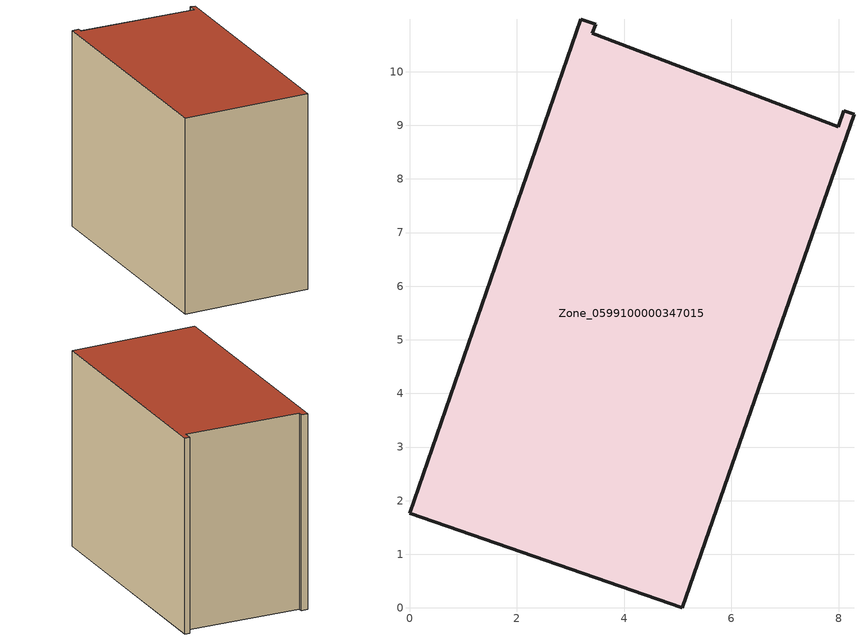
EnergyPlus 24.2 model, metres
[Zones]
Zone_0599100000347015
 floor ground (C_G): 0,1.77 3.19,10.98 3.47,10.88 3.41,10.72 8,8.98 8.1,9.27 8.29,9.21 5.09,0 z0
 wall outside (C_F): 3.19,10.98 0,1.77 5.09,0 8.29,9.21 8.1,9.27 8,8.98 3.41,10.72 3.47,10.88 3.19,10.98 z0:8.35
 roof outside (C_R): 8.29,9.21 8.1,9.27 8,8.98 3.41,10.72 3.47,10.88 3.19,10.98 0,1.77 5.09,0 z8.35
[BUILDING]
Pand.0599100000347015: North Axis=0; Terrain=City; Loads Convergence Tolerance Value=0.04; Temperature Convergence Tolerance Value=0.4; Solar Distribution=FullExterior; Maximum Number of Warmup Days=25; Minimum Number of Warmup Days=1
[Site:Location]
Rotterdam.The.Hague.AP_ZH_NLD Design_Conditions: Latitude=51.96; Longitude=4.45; Time Zone=1; Elevation=-4.5
[SITE:GROUNDTEMPERATURE:BUILDINGSURFACE]
18, 18, 18, 18, 18, 18, 18, 18, 18, 18, 18, 18
[MATERIAL] Thermal Absorptance=0.9; Solar Absorptance=0.7; Visible Absorptance=0.7
Name | Roughness | Thickness | Conductivity | Density | Specific Heat
G.TI.1992-2005 | MediumSmooth | 0.15 | 0.06 | 540 | 1210
F.TI.1992-2005 | Rough | 0.3 | 0.12 | 1920 | 840
R.TI.1992-2005 | MediumRough | 0.2 | 0.08 | 1500 | 1000
[CONSTRUCTION]
C_G: G.TI.1992-2005
C_F: F.TI.1992-2005
C_R: R.TI.1992-2005
[ZONE]
Zone_0599100000347015: Type=1; Multiplier=1; Ceiling Height=Autocalculate; Volume=Autocalculate; Floor Area=autocalculate; Part of Total Floor Area=Yes
[ZONEINFILTRATION:DESIGNFLOWRATE]
Infil_Zone_0599100000347015: Zone or ZoneList or Space or SpaceList=Zone_0599100000347015; Schedule=AlwaysOn; Design Flow Rate Calculation Method=Flow/Area; Flow Rate per Floor Area=0.0015; Constant Term Coefficient=1; Temperature Term Coefficient=0; Velocity Term Coefficient=0; Velocity Squared Term Coefficient=0
[HVACTEMPLATE:ZONE:IDEALLOADSAIRSYSTEM]
Zone_0599100000347015: Maximum Heating Supply Air Temperature=50; Minimum Cooling Supply Air Temperature=13; Maximum Heating Supply Air Humidity Ratio=0.0156; Minimum Cooling Supply Air Humidity Ratio=0.0077; Heating Limit=NoLimit; Cooling Limit=NoLimit; Dehumidification Control Type=ConstantSensibleHeatRatio; Cooling Sensible Heat Ratio=0.7; Dehumidification Setpoint=60; Humidification Control Type=None; Humidification Setpoint=30; Outdoor Air Method=None; Outdoor Air Flow Rate per Person=0.00944; Outdoor Air Flow Rate per Zone Floor Area=0; Outdoor Air Flow Rate per Zone=0; Demand Controlled Ventilation Type=None; Outdoor Air Economizer Type=NoEconomizer; Heat Recovery Type=None; Sensible Heat Recovery Effectiveness=0.7; Latent Heat Recovery Effectiveness=0.65
[ZONECONTROL:THERMOSTAT]
ThermostatControl_Zone_0599100000347015: Zone or ZoneList=Zone_0599100000347015; Control Type Schedule=DualSetpointControlType; Control 1=Thermostat_Zone_0599100000347015; Temperature Difference Between Cutout And Setpoint=0
[THERMOSTATSETPOINT:DUALSETPOINT]
Thermostat_Zone_0599100000347015: Heating Setpoint Temperature Schedule=HeatingSetpoint_Zone_0599100000347015; Cooling Setpoint Temperature Schedule=CoolingSetpoint_Zone_0599100000347015
[SCHEDULE:COMPACT]
HeatingSetpoint_Zone_0599100000347015: Through: 12/31, For: AllDays, Until: 24:00, 21
CoolingSetpoint_Zone_0599100000347015: Through: 12/31, For: AllDays, Until: 24:00, 24
DualSetpointControlType: Through: 12/31, For: AllDays, Until: 24:00, 4
AlwaysOn: Through: 12/31, For: AllDays, Until: 24:00, 1
